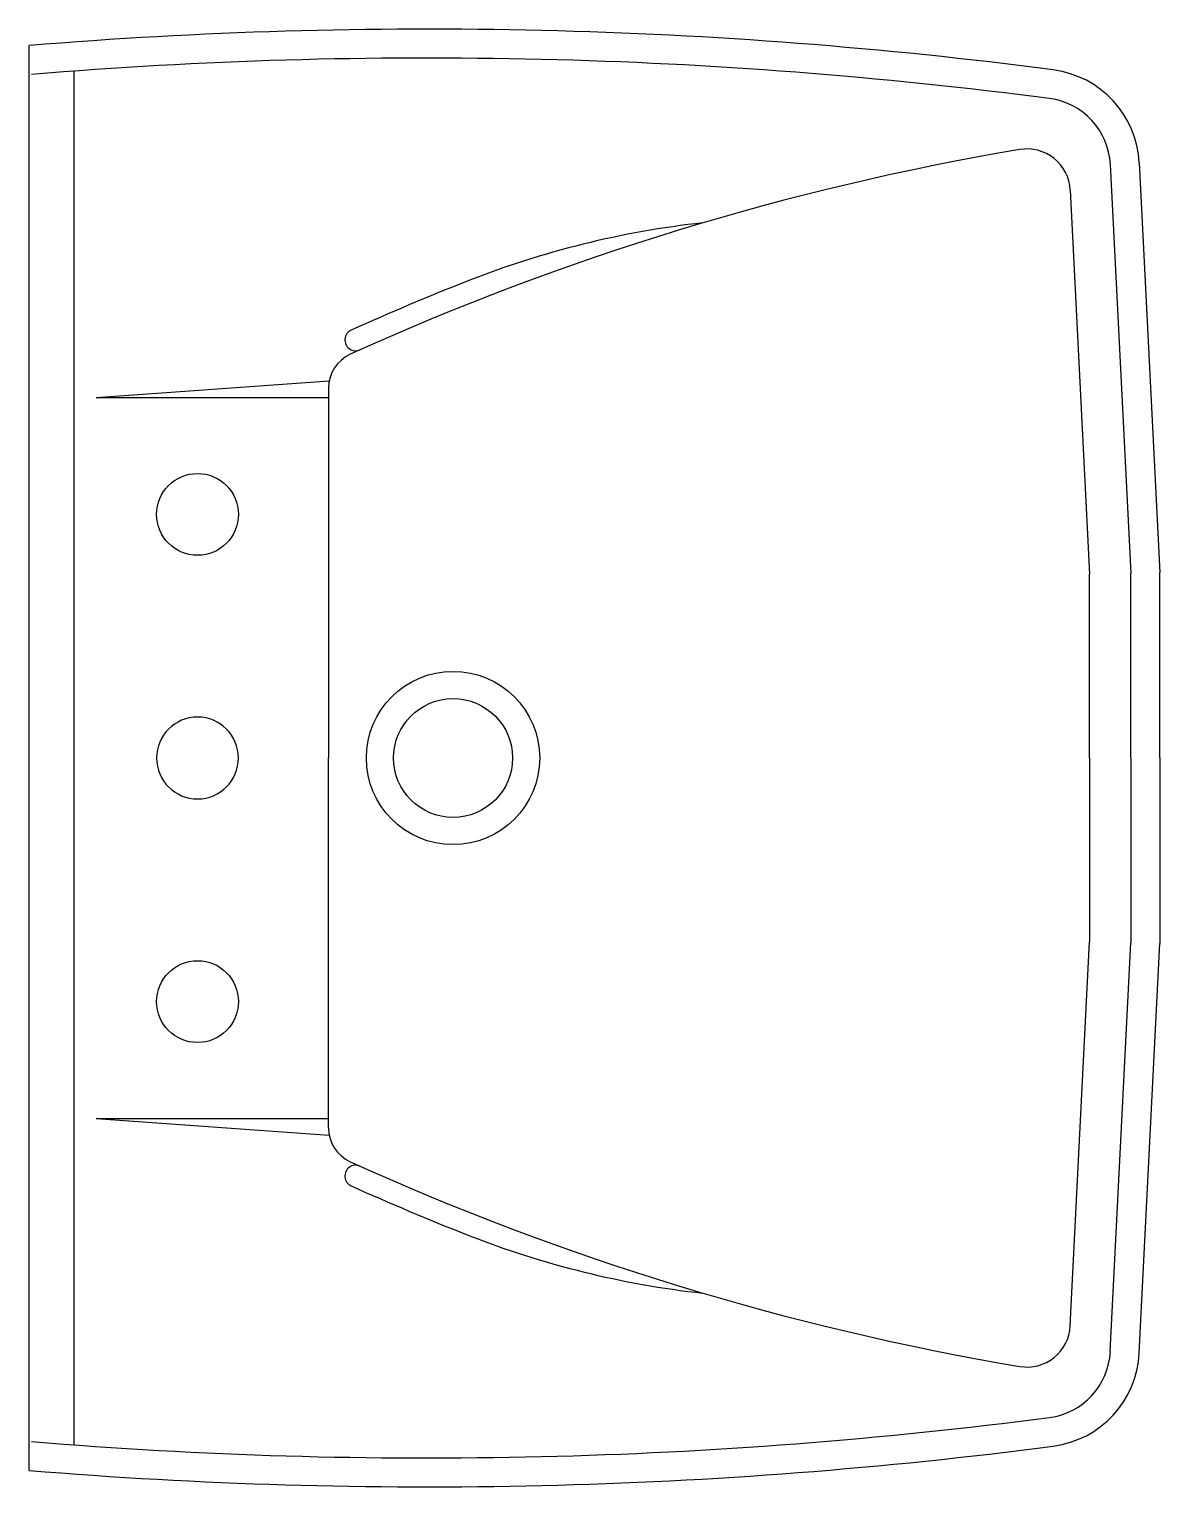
# Model space of a CAD drawing. Header units: millimetres. Extents: x -2942.056 to -2941.606, y 2956.585 to 2957.165.
import ezdxf

# ---------------------------------------------------------------- set-up
doc = ezdxf.new("R2010")
doc.units = ezdxf.units.MM
doc.header["$LTSCALE"] = 10
doc.layers.add('banheiro_louças', color=2, linetype='Continuous')

msp = doc.modelspace()

# ---------------------------------------------------------------- linework, layer by layer
at = {"layer": 'banheiro_louças'}
for p, q in [((-2942.05633, 2956.59154), (-2942.05633, 2957.15874)), ((-2942.03847, 2956.60169), (-2942.03847, 2957.14859)), ((-2941.62604, 2957.11144), (-2941.61785, 2956.94875)), ((-2941.61454, 2957.11202), (-2941.60633, 2956.94904)), ((-2941.64198, 2957.10124), (-2941.63428, 2956.94834)), ((-2941.93717, 2957.02243), (-2941.93717, 2956.87514)), ((-2941.63428, 2956.87514), (-2941.63428, 2956.94834)), ((-2941.61785, 2956.87514), (-2941.61785, 2956.94875)), ((-2941.60633, 2956.87514), (-2941.60633, 2956.94904)), ((-2941.93717, 2956.72785), (-2941.93717, 2956.87514)), ((-2941.63428, 2956.87514), (-2941.63428, 2956.80194)), ((-2941.61785, 2956.87514), (-2941.61785, 2956.80153)), ((-2941.60633, 2956.87514), (-2941.60633, 2956.80124)), ((-2941.64198, 2956.64904), (-2941.63428, 2956.80194)), ((-2941.62604, 2956.63884), (-2941.61785, 2956.80153)), ((-2941.61454, 2956.63826), (-2941.60633, 2956.80124))]:
    msp.add_line(p, q, dxfattribs=at)
at = {"layer": 'banheiro_louças', "color": 1}
for p, q in [((-2942.02962, 2957.01861), (-2941.93687, 2957.02535)), ((-2942.02962, 2957.01861), (-2941.93717, 2957.01861)), ((-2942.02962, 2956.73167), (-2941.93687, 2956.72493)), ((-2942.02962, 2956.73167), (-2941.93717, 2956.73167))]:
    msp.add_line(p, q, dxfattribs=at)
at = {"layer": 'banheiro_louças'}
for centre in [(-2941.98932, 2956.97212), (-2941.98932, 2956.77816)]:
    msp.add_circle(centre, 0.01629, dxfattribs=at)
at = {"layer": 'banheiro_louças', "color": 1}
for radius in [0.03449, 0.03449, 0.02367, 0.02367]:
    msp.add_circle((-2941.88762, 2956.87514), radius, dxfattribs=at)
at = {"layer": 'banheiro_louças'}
for centre, radius, start, end in [((-2941.89787, 2955.2433), 1.92198, 82.55257, 94.72937), ((-2941.89787, 2955.2433), 1.91047, 82.55257, 94.72937), ((-2941.65385, 2957.11004), 0.03936, 2.88171, 82.55257), ((-2941.65385, 2957.11004), 0.02785, 2.88171, 82.55257), ((-2941.48196, 2956.05202), 1.08045, 99.59487, 114.41237), ((-2941.65918, 2957.10038), 0.01722, 2.88171, 99.59487), ((-2941.92241, 2957.02243), 0.01476, 114.41237, 180), ((-2941.98932, 2956.87514), 0.01629, 0, 180), ((-2941.98932, 2956.87514), 0.01629, 180, 0), ((-2941.92241, 2956.72785), 0.01476, 180, 245.58763), ((-2941.48196, 2957.69825), 1.08045, 245.58763, 260.40513), ((-2941.65918, 2956.6499), 0.01722, 260.40513, 357.11829), ((-2941.65385, 2956.64024), 0.02785, 277.44743, 357.11829), ((-2941.65385, 2956.64024), 0.03936, 277.44743, 357.11829), ((-2941.89787, 2958.50698), 1.91047, 265.27063, 277.44743), ((-2941.89787, 2958.50698), 1.92198, 265.27063, 277.44743)]:
    msp.add_arc(centre, radius, start, end, dxfattribs=at)
at = {"layer": 'banheiro_louças', "color": 1}
for centre, radius, start, end in [((-2941.74863, 2956.72723), 0.3631, 96.25356, 111.55157), ((-2941.48196, 2956.05202), 1.08906, 111.55157, 114.18497), ((-2941.92636, 2957.04157), 0.00431, 114.18497, 294.18498), ((-2941.92636, 2956.70871), 0.00431, 65.81502, 245.81503), ((-2941.48196, 2957.69825), 1.08906, 245.81503, 248.44843), ((-2941.74863, 2957.02305), 0.3631, 248.44843, 263.74644)]:
    msp.add_arc(centre, radius, start, end, dxfattribs=at)

doc.saveas('drawing.dxf')
